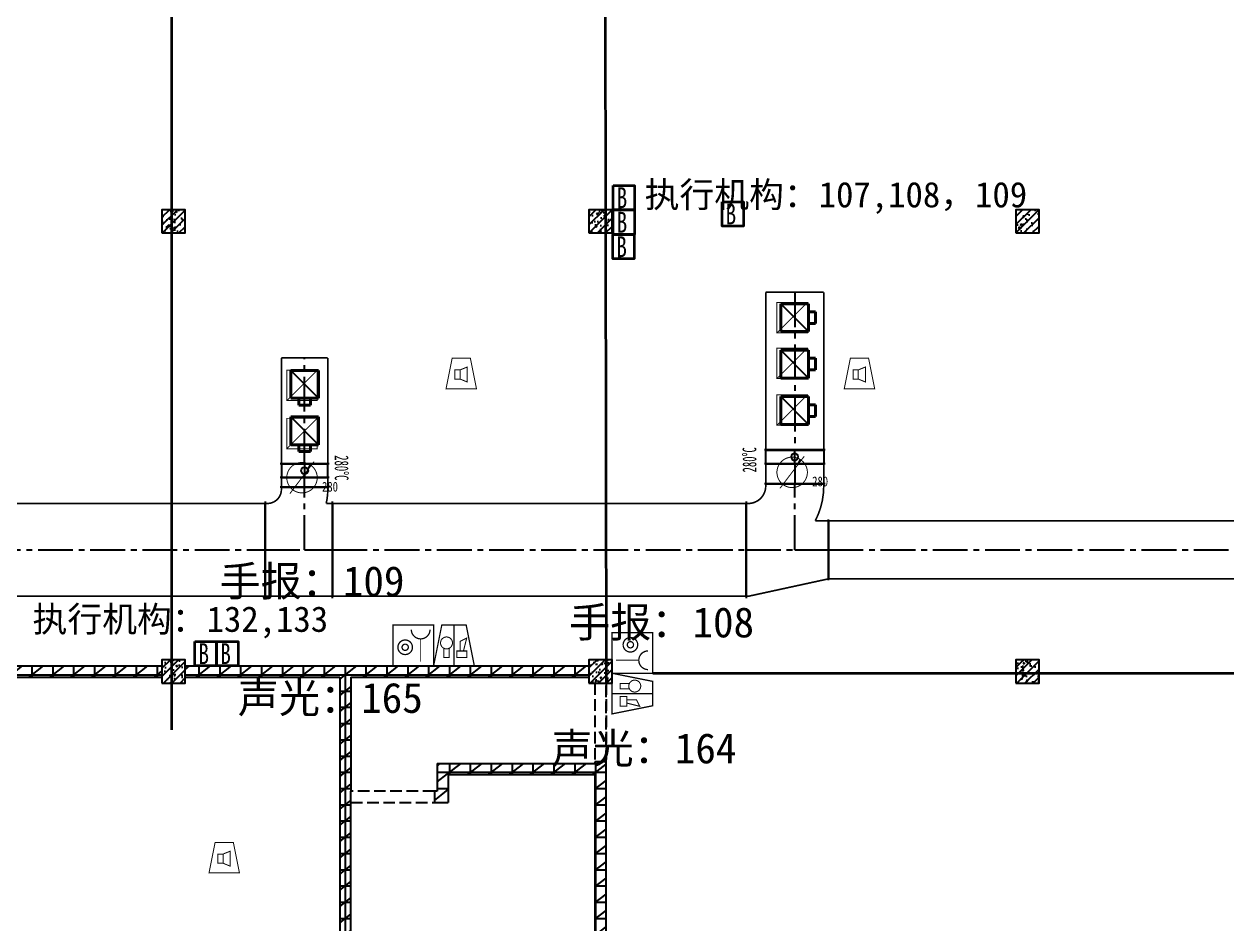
# Model space of a CAD drawing. Header units: millimetres. Extents: x -633009578 to 5705885, y -633235091 to 2571734.
# Drawn here: x 3550898 to 3576819, y 1879059 to 1898451 of the extents above; entities that cross this region are included whole.
import ezdxf

# ---------------------------------------------------------------- set-up
doc = ezdxf.new("R2010")
doc.units = ezdxf.units.MM
doc.header["$LTSCALE"] = 1000
doc.header["$MEASUREMENT"] = 0
doc.linetypes.add('CENTER2', pattern=[1.125, 0.75, -0.125, 0.125, -0.125])
doc.linetypes.add('DASH', pattern=[0.35, 0.25, -0.1])
doc.layers.get('0').update_dxf_attribs({"color": 9})
for name, color, linetype in [('000000000000电气', 7, 'Continuous'), ('A-COLUM(柱)', 255, 'Continuous'), ('A-HATH(填充)', 8, 'Continuous'), ('A-WALL(墙)', 255, 'Continuous'), ('A-WINDOW（窗）', 4, 'Continuous'), ('DUCT-排烟中心线', 5, 'CENTER2'), ('DUCT-排烟法兰', 4, 'Continuous'), ('DUCT-排烟管', 2, 'Continuous'), ('DUCT-排烟管端线', 4, 'Continuous'), ('DUCT-排烟阀门', 7, 'Continuous'), ('DUCT-排风风口', 7, 'Continuous'), ('HVAC-water Dim-SF', 241, 'Continuous'), ('设备-消防', 3, 'Continuous')]:
    doc.layers.add(name, color=color, linetype=linetype)
doc.styles.add('_THVAC_DIM', font='simhei.ttf', dxfattribs={"width": 0.8, "height": 3.5, "bigfont": 'HZTXT'})
doc.styles.add('IDQSTYLE', font='simhei.ttf', dxfattribs={"width": 0.707, "bigfont": 'hztxt.shx'})
doc.styles.add('SF', font='simhei.ttf', dxfattribs={"width": 0.75, "bigfont": '@@@hztxt.shx'})
doc.styles.get("Standard").update_dxf_attribs({"font": 'simhei.ttf', "bigfont": 'hztxt.shx'})
doc.styles.add('宋体', font='simhei.ttf')
pattern_1 = [(0, (1102221.475196039, 677977.5160347573), (0, 350), []), (37.875, (1102621.475196039, 677977.5160347573), (-169.61527734408, 218.0766567528281), []), (90, (1102621.475196039, 677977.5160347573), (-450, 2.755455298081545e-14), [])]

# ---------------------------------------------------------------- blocks, each defined once
blk = doc.blocks.new('HC001303')
at = {"color": 0, "linetype": 'Continuous'}
blk.add_line((1.147673841419251, 1.538953517481514), (1.735401947549264, 2.599742189978989), dxfattribs=at)
at = {"color": 0, "linetype": 'Continuous', "const_width": 0.2}
blk.add_lwpolyline([(2.673745217742495e-14, -3.125, 0.1989123673796571), (2.209708691207992, -2.209708691207937, 0.1989123673796571), (3.125000000000028, -4.323120637516818e-16, 0.1989123673796568), (2.209708691207993, 2.209708691207993, 0.1989123673796569), (2.841876514387939e-14, 3.125, 0.1989123673796569), (-2.209708691207936, 2.209708691207994, 0.1989123673796568), (-3.124999999999972, 2.10353517373855e-15, 0.1989123673796572), (-2.209708691207937, -2.209708691207936, 0.1989123673796571)], format="xyb", close=True, dxfattribs=at)
blk.add_lwpolyline([(-2.500110713345594, -3.281016827298258), (2.47847216535268, 3.297393019579605)], dxfattribs=at)
at = {"color": 0, "style": 'IDQSTYLE', "width": 0.7}
for tag, p in [('280', (4.109408226946883, -2.854615367737885)), ('PSFHATT', (5.125000010000028, -3.281016827298258))]:
    blk.add_attdef(tag, p, '', height=2, dxfattribs=at)
blk = doc.blocks.new('HC001298')
at = {"color": 0, "linetype": 'Continuous', "const_width": 0.2}
blk.add_lwpolyline([(-3.125, 3.125), (3.125, 3.125), (3.125, -3.125), (-3.125, -3.125)], close=True, dxfattribs=at)
blk.add_lwpolyline([(-3.125, -3.125), (3.125, 3.125)], dxfattribs=at)
at = {"color": 0, "style": 'IDQSTYLE', "width": 0.7}
blk.add_attdef('PSFHATT', (5.125, -3.125), '', height=2.5, dxfattribs=at)
blk = doc.blocks.new('HC001213')
at = {"color": 0, "linetype": 'Continuous', "const_width": 0.2}
blk.add_lwpolyline([(-1.875, 3.125), (1.875, 3.125), (3.125, -3.125), (-3.125, -3.125)], close=True, dxfattribs=at)
for points in [[(-1.293653517016746, 0.7382802506738564), (-0.243653517016746, 0.7382802506738564), (-0.243653517016746, -1.136719749326144), (-1.293653517016746, -1.136719749326144), (-1.293653517016746, 0.7382802506738564)], [(-0.243653517016746, 0.7382802506738564), (1.231346482983254, 1.338280250673856), (1.231346482983254, -1.736719749326144), (-0.243653517016746, -1.136719749326144)]]:
    blk.add_lwpolyline(points, dxfattribs=at)
at = {"color": 0, "style": 'IDQSTYLE', "width": 0.7}
blk.add_attdef('PSFHATT', (5.125, -3.125), '', height=2.5, dxfattribs=at)
blk = doc.blocks.new('HC001212')
at = {"color": 0, "linetype": 'Continuous', "const_width": 0.2}
blk.add_lwpolyline([(-1.875, 3.125), (1.875, 3.125), (3.125, -3.125), (-3.125, -3.125)], close=True, dxfattribs=at)
at = {"color": 0, "linetype": 'Continuous'}
for points, const_width in [([(0, 3.125), (0, -3.125)], 0.2), ([(-1.459485991813081, -0.8805239327332393), (-1.95948599181308, 1.119476067266761), (-0.9594859918130805, 0.619476067266761), (-0.9594859918130805, -0.8805239327332393)], 0.16), ([(-1.959485991813081, -1.880523932733239), (-1.95948599181308, -0.8805239327332393), (-0.4594859918130805, -0.8805239327332393), (-0.4594859918130805, -1.880523932733239), (-1.959485991813081, -1.880523932733239)], 0.16), ([(0.7290485194275803, -0.380523932733239), (0.7290485194281489, -1.880523932733239), (1.569048519428149, -1.880523932733239), (1.569048519430491, -0.380523932733239)], 0.16)]:
    blk.add_lwpolyline(points, dxfattribs=dict(at, const_width=const_width))
at = {"color": 0, "linetype": 'Continuous', "const_width": 0.16}
blk.add_lwpolyline([(1.799048519428144, -0.2905239327332435, 0.1989123673796631), (2.068287334970649, 0.3594760672667566, 0.1989123673796631), (1.799048519428145, 1.009476067266757, 0.1989123673796404), (1.149048519428189, 1.278714882809276, 0.1989123673796654), (0.4990485194281443, 1.009476067266757, 0.198912367379653), (0.2298097038856248, 0.3594760672667572, 0.1989123673796529), (0.4990485194281444, -0.2905239327332433, 0.1989123673796571), (1.14904851942816, -0.5597627482757622, 0.1989123673796488)], format="xyb", close=True, dxfattribs=at)
at = {"color": 0, "style": 'IDQSTYLE', "width": 0.7}
blk.add_attdef('PSFHATT', (5.125, -3.125), '', height=2.5, dxfattribs=at)
blk = doc.blocks.new('HC001208')
at = {"color": 0, "linetype": 'Continuous', "const_width": 0.2}
blk.add_lwpolyline([(-3.125, 3.125), (3.125, 3.125), (3.125, -3.125), (-3.125, -3.125)], close=True, dxfattribs=at)
blk.add_lwpolyline([(-2.560875308812533, 2.421549273106315, 0.198912367379651), (-2.13910907372117, 1.40331550819771, 0.1989123673796632), (-1.120875308812534, 0.9815492731063138, 0.1989123673796561), (-0.1026415439039181, 1.403315508197666, 0.1989123673796525), (0.3191246911874668, 2.421549273106313)], format="xyb", dxfattribs=at)
at = {"color": 0, "linetype": 'Continuous', "const_width": 0.128}
blk.add_lwpolyline([(-1.120875308812544, 0.9815492731063138), (-1.120875308812535, -2.518826738720627)], dxfattribs=at)
at = {"color": 0, "linetype": 'Continuous', "const_width": 0.2}
for points in [[(2.383210274305692, -0.3093507400644881, 0.9999999999999997), (0.1432102743056918, -0.3093507400644877, 0.9999999999999999)], [(0.7832102743056915, -0.3093507400644884, 0.9999999999999994), (1.743210274305692, -0.3093507400644881, 0.9999999999999994)]]:
    blk.add_lwpolyline(points, format="xyb", close=True, dxfattribs=at)
at = {"color": 0, "style": 'IDQSTYLE', "width": 0.7}
blk.add_attdef('PSFHATT', (5.125, -3.125), '', height=2.5, dxfattribs=at)
blk = doc.blocks.new('_FZH')
h = blk.add_hatch()
h.set_pattern_fill('钢筋混凝土', color=256, scale=0.1, style=0)
h.set_pattern_definition([(45, (0, 0), (-0.1767766952966369, 0.1767766952966369), []), (50, (0, 0), (0.7172601826007535, -0.06275213498259512), [0.07500000000000001, -0.8250000000000001]), (355, (0, 0), (-0.138751333613, 0.7521921337000119), [0.06, -0.66]), (100.4514, (0.05977168000000001, -0.00522934), (0.5785093817140216, 0.6894395420609536), [0.06374019, -0.701142112]), (46.1842, (0, 0.2), (1.067241048625645, -0.1655190143290181), [0.1125, -1.2375]), (96.6356, (0.088936745, 0.186206693), (0.9346627055487033, 0.9741178709004418), [0.095610288, -1.051713]), (351.1842, (0, 0.2), (0.9346619451336272, 0.9741186009253247), [0.09000000000000001, -0.9900000000000001]), (21, (0.1, 0.15), (0.5969070521184617, -0.4026188906653388), [0.07500000000000001, -0.8250000000000001]), (326, (0.1, 0.15), (0.2433153319215824, 0.7251500450468529), [0.06, -0.66]), (71.4514, (0.149742233, 0.116448394), (0.84022262858149, 0.3225304967099524), [0.06374019, -0.701142112]), (37.50000000000001, (0, 0), (0.01215985531729062, 0.3328938538313115), [0, -0.652, 0, -0.67, 0, -0.6625000000000001]), (7.499999999999999, (0, 0), (0.2630695374421486, 0.3944117118823603), [0, -0.382, 0, -0.637, 0, -0.2525]), (-32.5, (-0.223, 0), (0.533822436172409, -0.02255487173437976), [0, -0.25, 0, -0.78, 0, -1.035]), (-42.5, (-0.323, 0), (0.5831861693423862, 0.1001049823323177), [0, -0.325, 0, -0.518, 0, -0.735])])
h.paths.add_polyline_path([(-0.5, -0.5), (0.5, -0.5), (0.5, 0.5), (-0.5, 0.5)])
blk.add_lwpolyline([(-0.5, -0.5), (0.5, -0.5), (0.5, 0.5), (-0.5, 0.5)], close=True)
blk = doc.blocks.new('00000594Cent')
at = {"lineweight": -2}
blk.add_line((-218.75, 1.4210854715202e-14), (218.75, 1.4210854715202e-14), dxfattribs=at)
at = {"color": 0, "linetype": 'ByBlock', "lineweight": -2}
blk.add_circle((0, 1.4210854715202e-14), 125, dxfattribs=at)
blk = doc.blocks.new('00000594Body')
at = {"color": 0, "linetype": 'ByBlock', "lineweight": -2}
for p, q in [((-250, -500), (-249.9999999999964, 500)), ((250, 500), (-250, 500)), ((250, -500), (250.0000000000036, 500)), ((-250, -500), (250, -500))]:
    blk.add_line(p, q, dxfattribs=at)
blk = doc.blocks.new('$风口$00000116')
blk.add_line((-100, 100), (100, -100))
at = {"lineweight": 40}
for p, q in [((100, 100), (-100, 100)), ((-100, 100), (-100, -100)), ((100, -100), (100, 100)), ((-100, -100), (100, -100)), ((-41.83000000000175, -100), (-41.83000000000175, -148.9999999999982)), ((-41.83000000000175, -148.9999999999982), (41.83000000000175, -148.9999999999982)), ((41.83000000000175, -148.9999999999982), (41.83000000000175, -100))]:
    blk.add_line(p, q, dxfattribs=at)

msp = doc.modelspace()

# ---------------------------------------------------------------- hatches: boundary and pattern name
at = {"layer": 'A-HATH(填充)'}
h = msp.add_hatch(dxfattribs=at)
h.set_pattern_fill('空心砖', color=256, scale=100, style=0)
h.set_pattern_definition(pattern_1)
h.paths.add_polyline_path([(3553869.994031749, 1884379.596922424), (3553869.994031749, 1884619.596922424), (3544669.994031749, 1884619.596922424), (3544669.994031749, 1884379.596922424)])
h = msp.add_hatch(dxfattribs=at)
h.set_pattern_fill('空心砖', color=256, scale=100, style=0)
h.set_pattern_definition(pattern_1)
h.paths.add_polyline_path([(3554369.994031749, 1884619.596922424), (3554369.994031749, 1884379.59692243), (3557699.99403176, 1884379.596922505), (3557819.994031756, 1884459.596922445), (3557819.994031749, 1884619.596922424)])
h = msp.add_hatch(dxfattribs=at)
h.set_pattern_fill('空心砖', color=256, scale=100, style=0)
h.set_pattern_definition(pattern_1)
h.paths.add_polyline_path([(3557819.994031756, 1884459.596922445), (3557699.99403176, 1884379.596922505), (3557699.994031749, 1881799.596922424), (3557859.994031769, 1881799.596922319), (3557939.99403176, 1881919.596922267), (3557939.994031759, 1884379.596922406)])
h = msp.add_hatch(dxfattribs=at)
h.set_pattern_fill('空心砖', color=256, scale=100, style=0)
h.set_pattern_definition(pattern_1)
h.paths.add_polyline_path([(3557819.994031755, 1884459.596922445), (3557939.994031759, 1884379.596922406), (3563069.994031749, 1884379.596922424), (3563069.994031749, 1884619.596922424), (3557819.994031749, 1884619.596922424)])
h = msp.add_hatch(dxfattribs=at)
h.set_pattern_fill('空心砖', color=256, scale=100, style=0)
h.set_pattern_definition(pattern_1)
h.paths.add_polyline_path([(3559799.994032302, 1882519.596922424), (3560039.994032302, 1882279.596922424), (3563199.994031745, 1882279.596922424), (3563279.994031699, 1882399.596922424), (3563199.994031604, 1882519.596922424)])
h = msp.add_hatch(dxfattribs=at)
h.set_pattern_fill('空心砖', color=256, scale=100, style=0)
h.set_pattern_definition(pattern_1)
h.paths.add_polyline_path([(3560039.994032302, 1882279.596922424), (3559799.994032302, 1882519.596922424), (3559799.994032302, 1881919.596922267), (3560039.994032302, 1881679.596922267)])
h = msp.add_hatch(dxfattribs=at)
h.set_pattern_fill('空心砖', color=256, scale=100, style=0)
h.set_pattern_definition(pattern_1)
h.paths.add_polyline_path([(3563439.994031749, 1882399.596922424), (3563439.994031604, 1882549.596922615), (3563199.994031562, 1882549.596922615), (3563199.994031604, 1882519.596922424), (3563279.994031699, 1882399.596922424)])
h = msp.add_hatch(dxfattribs=at)
h.set_pattern_fill('空心砖', color=256, scale=100, style=0)
h.set_pattern_definition(pattern_1)
h.paths.add_polyline_path([(3563199.994031745, 1882279.596922424), (3563199.994031761, 1876649.596922107), (3563439.994031745, 1876649.596922107), (3563439.994031749, 1882399.596922424), (3563279.994031699, 1882399.596922424)])
h = msp.add_hatch(dxfattribs=at)
h.set_pattern_fill('空心砖', color=256, scale=100, style=0)
h.set_pattern_definition(pattern_1)
h.paths.add_polyline_path([(3557939.994031801, 1881679.596922267), (3557939.99403176, 1881919.596922267), (3557859.994031769, 1881799.596922319)])
h = msp.add_hatch(dxfattribs=at)
h.set_pattern_fill('空心砖', color=256, scale=100, style=0)
h.set_pattern_definition(pattern_1)
h.paths.add_polyline_path([(3559799.994032302, 1881919.596922267), (3559739.994031996, 1881919.59692206), (3559739.994031997, 1881679.596922422), (3560039.994032302, 1881679.596922267)])
h = msp.add_hatch(dxfattribs=at)
h.set_pattern_fill('空心砖', color=256, scale=100, style=0)
h.set_pattern_definition(pattern_1)
h.paths.add_polyline_path([(3557699.994031749, 1881799.596922424), (3557699.994031755, 1878019.596922107), (3557939.994031801, 1878019.596922107), (3557939.994031801, 1881679.596922267), (3557859.994031769, 1881799.596922319)])

# ---------------------------------------------------------------- linework, layer by layer
at = {"layer": '000000000000电气', "color": 2, "lineweight": 35}
for p, q in [((3554075.58762985, 1918768.732093124), (3554075.58762985, 1890429.664935876)), ((3563416.162196735, 1901337.273670738), (3563439.994031749, 1884249.596922322)), ((3554075.58762985, 1890429.664935876), (3554075.58762985, 1883239.821113786)), ((3564444.994031749, 1884461.096922424), (3604350.502889707, 1884461.096922424))]:
    msp.add_line(p, q, dxfattribs=at)
at = {"layer": '000000000000电气', "color": 1, "lineweight": 35}
for points in [[(3563591.494559967, 1894972.947936869), (3564051.832585762, 1894972.947936869), (3564051.832585762, 1894444.605429992), (3563591.494559967, 1894444.605429992)], [(3565939.202430724, 1894622.789399865), (3566399.540456519, 1894622.789399865), (3566399.540456519, 1894094.446892987), (3565939.202430724, 1894094.446892987)], [(3563591.494559967, 1894444.605429992), (3564051.832585762, 1894444.605429992), (3564051.832585762, 1893916.262923115), (3563591.494559967, 1893916.262923115)], [(3563584.335898665, 1893916.731971057), (3564044.673924459, 1893916.731971057), (3564044.673924459, 1893388.38946418), (3563584.335898665, 1893388.38946418)], [(3554580.043305681, 1885147.939429378), (3555040.381331475, 1885147.939429378), (3555040.381331475, 1884619.596922501), (3554580.043305681, 1884619.596922501)], [(3555050.395857755, 1885147.939429378), (3555510.733883549, 1885147.939429378), (3555510.733883549, 1884619.596922501), (3555050.395857755, 1884619.596922501)]]:
    msp.add_lwpolyline(points, close=True, dxfattribs=at)
at = {"layer": 'A-WALL(墙)'}
for p, q in [((3544669.994031977, 1884619.596922422), (3553869.994031977, 1884619.596922407)), ((3554369.994031977, 1884619.596922505), (3557819.994031749, 1884619.596922424)), ((3557819.994031749, 1884619.596922424), (3563069.994031749, 1884619.596922424)), ((3544669.994031977, 1884379.596922422), (3553869.994031977, 1884379.596922453)), ((3554369.994031977, 1884379.596922429), (3557699.99403176, 1884379.596922505)), ((3557699.99403176, 1884379.596922505), (3557699.994031749, 1881799.596922424)), ((3557939.994031759, 1884379.596922406), (3563069.994031749, 1884379.596922424)), ((3557939.994031759, 1884379.596922406), (3557939.99403176, 1881919.596922267)), ((3559799.994032302, 1882519.596922424), (3563199.994031604, 1882519.596922424)), ((3559799.994032302, 1882519.596922424), (3559799.994032302, 1881919.596922267)), ((3563439.994031604, 1882549.596922615), (3563199.994031562, 1882549.596922615)), ((3563199.994031562, 1882549.596922615), (3563199.994031604, 1882519.596922424)), ((3563439.994031749, 1882399.596922424), (3563439.994031604, 1882549.596922615)), ((3563439.994031745, 1876649.596922107), (3563439.994031749, 1882399.596922424)), ((3560039.994032302, 1882279.596922424), (3563199.994031745, 1882279.596922424)), ((3560039.994032302, 1882279.596922424), (3560039.994032302, 1881679.596922267)), ((3563199.994031745, 1882279.596922424), (3563199.994031761, 1876649.596922107)), ((3557939.994031801, 1881679.596922267), (3557939.99403176, 1881919.596922267)), ((3559799.994032302, 1881919.596922267), (3559739.994031996, 1881919.59692206)), ((3559739.994031996, 1881919.59692206), (3559739.994031997, 1881679.596922422)), ((3557699.994031749, 1881799.596922424), (3557699.994031755, 1878019.596922107)), ((3557939.994031801, 1878019.596922107), (3557939.994031801, 1881679.596922267)), ((3559739.994031997, 1881679.596922422), (3560039.994032302, 1881679.596922267))]:
    msp.add_line(p, q, dxfattribs=at)
at = {"layer": 'A-WINDOW（窗）', "linetype": 'DASH'}
for p, q in [((3563199.994031749, 1884249.596922322), (3563199.994031749, 1882549.596922322)), ((3563439.994031749, 1882549.596922322), (3563439.994031749, 1884249.596922322)), ((3563439.994031749, 1884249.596922322, 800), (3563439.994031749, 1882549.596922322, 800)), ((3559739.994032075, 1881919.596922424), (3557939.994032075, 1881919.596922424)), ((3557939.994032075, 1881679.596922424), (3559739.994032075, 1881679.596922424)), ((3557939.994032075, 1881679.596922424, 800), (3559739.994032075, 1881679.596922424, 800))]:
    msp.add_line(p, q, dxfattribs=at)
at = {"layer": 'DUCT-排烟中心线', "color": 8}
for p, q in [((3567505.405830137, 1892671.75234059), (3567505.405830137, 1889272.322898402)), ((3556943.351136763, 1888976.467931175), (3556943.351136763, 1891257.628103292)), ((3567505.405830137, 1888971.922898402), (3567505.405830137, 1888545.403382964)), ((3556943.351136763, 1888470.403382964), (3556943.351136763, 1888676.067931174)), ((3556943.351136763, 1887120.203382964), (3556943.351136763, 1888470.203382964)), ((3567505.405830137, 1887120.203382964), (3567505.405830137, 1888545.203382964)), ((3550074.704886326, 1887120.203382964), (3556093.151136764, 1887120.203382964)), ((3556093.351136763, 1887120.203382964), (3556943.351136763, 1887120.203382964)), ((3556943.351136763, 1887120.203382964), (3557543.351136763, 1887120.203382964)), ((3557543.551136763, 1887120.203382964), (3566455.205830137, 1887120.203382964)), ((3566455.405830137, 1887120.203382964), (3567505.405830137, 1887120.203382964)), ((3567505.405830137, 1887120.203382964), (3568230.405830137, 1887120.203382964)), ((3568230.605830137, 1887120.203382964), (3582009.485994509, 1887120.203382964))]:
    msp.add_line(p, q, dxfattribs=at)
at = {"layer": 'DUCT-排烟法兰', "color": 8}
for p, q in [((3568160.405830137, 1889272.222898402), (3566850.405830137, 1889272.222898402)), ((3557473.351136763, 1888976.367931175), (3556413.351136763, 1888976.367931175)), ((3568160.405830137, 1888972.022898402), (3566850.405830137, 1888972.022898402)), ((3557473.351136763, 1888676.167931174), (3556413.351136763, 1888676.167931174)), ((3557473.351136763, 1888470.303382965), (3556413.351136763, 1888470.303382965)), ((3568160.405830137, 1888545.303382965), (3566850.405830137, 1888545.303382965)), ((3556093.251136763, 1888160.203382964), (3556093.251136763, 1886080.203382964)), ((3557543.451136764, 1886080.203382964), (3557543.451136764, 1888160.203382964)), ((3566455.305830137, 1888160.203382964), (3566455.305830137, 1886080.203382964)), ((3568230.505830138, 1886465.203382964), (3568230.505830138, 1887775.203382964))]:
    msp.add_line(p, q, dxfattribs=at)
at = {"layer": 'DUCT-排烟管', "color": 8, "const_width": 35}
for points in [[(3566880.405830137, 1892671.75234059), (3566880.405830137, 1889272.322898402)], [(3568130.405830137, 1892671.75234059), (3566880.405830137, 1892671.75234059)], [(3568130.405830137, 1889272.322898402), (3568130.405830137, 1892671.75234059)], [(3557443.351136763, 1891257.628103292), (3556443.351136763, 1891257.628103292)], [(3556443.351136763, 1891257.628103292), (3556443.351136763, 1888976.467931175)], [(3557443.351136763, 1888976.467931175), (3557443.351136763, 1891257.628103292)], [(3566880.405830137, 1888972.122898402), (3566880.405830137, 1889272.122898402)], [(3568130.405830137, 1889272.122898402), (3568130.405830137, 1888972.122898402)], [(3556443.351136763, 1888676.267931174), (3556443.351136763, 1888976.267931174)], [(3557443.351136763, 1888976.267931174), (3557443.351136763, 1888676.267931174)], [(3566880.405830137, 1888971.922898402), (3566880.405830137, 1888545.403382964)], [(3568130.405830137, 1888545.403382964), (3568130.405830137, 1888971.922898402)], [(3556443.351136763, 1888676.067931174), (3556443.351136763, 1888470.403382964)], [(3557443.351136763, 1888470.403382964), (3557443.351136763, 1888676.067931174)], [(3556443.351136763, 1888420.203382964), (3556443.351136763, 1888470.203382964)], [(3557443.351136763, 1888470.203382964), (3557443.351136763, 1888420.203382964)], [(3566880.405830137, 1888495.203382964), (3566880.405830137, 1888545.203382964)], [(3568130.405830137, 1888545.203382964), (3568130.405830137, 1888495.203382964)], [(3556093.151136764, 1888120.203382964), (3550074.704886326, 1888120.203382964)], [(3556093.351136763, 1888120.203382964), (3556143.351136763, 1888120.203382964)], [(3557408.262200831, 1888120.203382964), (3557543.351136763, 1888120.203382964)], [(3566455.205830137, 1888120.203382964), (3557543.551136763, 1888120.203382964)], [(3566455.405830137, 1888120.203382964), (3566505.405830137, 1888120.203382964)], [(3567946.976154471, 1887745.203382964), (3568230.405830137, 1887745.203382964)], [(3582009.485994509, 1887745.203382964), (3568230.605830137, 1887745.203382964)], [(3568230.405830137, 1886495.203382964), (3566505.405830137, 1886120.203382964)], [(3568230.605830137, 1886495.203382964), (3582009.485994509, 1886495.203382964)], [(3550074.704886326, 1886120.203382964), (3556093.151136764, 1886120.203382964)], [(3556143.351136763, 1886120.203382964), (3556093.351136763, 1886120.203382964)], [(3557543.351136763, 1886120.203382964), (3556143.351136763, 1886120.203382964)], [(3557543.551136763, 1886120.203382964), (3566455.205830137, 1886120.203382964)], [(3566505.405830137, 1886120.203382964), (3566455.405830137, 1886120.203382964)]]:
    msp.add_lwpolyline(points, dxfattribs=at)
for points in [[(3556143.351136763, 1888120.203382964, 0.414213562373095), (3556443.351136763, 1888420.203382964)], [(3557408.262200831, 1888120.203382964, 0.05828290405839139), (3557443.351136763, 1888420.203382964)], [(3566505.405830137, 1888120.203382964, 0.414213562373095), (3566880.405830137, 1888495.203382964)], [(3567946.976154471, 1887745.203382964, 0.120510510833236), (3568130.405830137, 1888495.203382964)]]:
    msp.add_lwpolyline(points, format="xyb", dxfattribs=at)
at = {"layer": 'DUCT-排烟管端线', "color": 8}
for p, q in [((3566880.405830137, 1889272.322898402), (3568130.405830137, 1889272.322898402)), ((3568130.405830137, 1889272.122898402), (3566880.405830137, 1889272.122898402)), ((3556443.351136763, 1888976.467931175), (3557443.351136763, 1888976.467931175)), ((3557443.351136763, 1888976.267931174), (3556443.351136763, 1888976.267931174)), ((3568130.405830137, 1888972.122898402), (3566880.405830137, 1888972.122898402)), ((3568130.405830137, 1888971.922898402), (3566880.405830137, 1888971.922898402)), ((3557443.351136763, 1888676.267931174), (3556443.351136763, 1888676.267931174)), ((3557443.351136763, 1888676.067931174), (3556443.351136763, 1888676.067931174)), ((3556443.351136763, 1888470.403382964), (3557443.351136763, 1888470.403382964)), ((3556443.351136763, 1888470.203382964), (3557443.351136763, 1888470.203382964)), ((3566880.405830137, 1888545.403382964), (3568130.405830137, 1888545.403382964)), ((3566880.405830137, 1888545.203382964), (3568130.405830137, 1888545.203382964)), ((3556093.151136764, 1886120.203382964), (3556093.151136764, 1888120.203382964)), ((3556093.351136763, 1886120.203382964), (3556093.351136763, 1888120.203382964)), ((3557543.351136763, 1888120.203382964), (3557543.351136763, 1886120.203382964)), ((3557543.551136763, 1888120.203382964), (3557543.551136763, 1886120.203382964)), ((3566455.205830137, 1886120.203382964), (3566455.205830137, 1888120.203382964)), ((3566455.405830137, 1886120.203382964), (3566455.405830137, 1888120.203382964)), ((3568230.405830137, 1887745.203382964), (3568230.405830137, 1886495.203382964)), ((3568230.605830137, 1887745.203382964), (3568230.605830137, 1886495.203382964))]:
    msp.add_line(p, q, dxfattribs=at)

# ---------------------------------------------------------------- block references
at = {"layer": 'A-COLUM(柱)', "xscale": 500, "yscale": 500, "zscale": 500}
for p in [(3554119.994031749, 1894199.596922424), (3563319.994031749, 1894199.596922424), (3572519.994031749, 1894199.596922424), (3554119.994031749, 1884499.596922424), (3563319.994031749, 1884499.596922424), (3572519.994031749, 1884499.596922424)]:
    msp.add_blockref('_FZH', p, dxfattribs=at)
at = {"layer": 'DUCT-排烟阀门', "color": 8, "rotation": 270}
for name, p, xscale, yscale in [('00000594Body', (3567505.405830137, 1889122.122898402, 3000), -0.6, 1.25), ('00000594Cent', (3567505.405830137, 1889122.122898402, 3000), -0.6, 0.6), ('00000594Cent', (3556943.351136763, 1888826.267931174, 3000), 0.6, 0.6)]:
    msp.add_blockref(name, p, dxfattribs=dict(at, xscale=xscale, yscale=yscale))
at = {"layer": 'DUCT-排烟阀门', "color": 8, "xscale": 0.6, "rotation": 270}
msp.add_blockref('00000594Body', (3556943.351136763, 1888826.267931174, 3000), dxfattribs=at)
at = {"layer": 'DUCT-排风风口', "color": 8, "xscale": -3, "yscale": 3, "rotation": 89.99999999999997}
for p in [(3567505.405830137, 1892122.122898561, 2600), (3567505.405830137, 1891122.122898561, 2600), (3567505.405830137, 1890122.122898561, 2600)]:
    msp.add_blockref('$风口$00000116', p, dxfattribs=at)
at = {"layer": 'DUCT-排风风口', "color": 8, "xscale": 3, "yscale": 3}
for p in [(3556943.351136763, 1890686.447336595, 2600), (3556943.351136763, 1889686.447336595, 2600)]:
    msp.add_blockref('$风口$00000116', p, dxfattribs=at)
at = {"layer": '设备-消防'}
for name, p, xscale, yscale, zscale in [('HC001298', (3567449.753938913, 1892122.122898579, 2600), 105, 105, 105), ('HC001298', (3567449.753938913, 1891141, 2600), 105, 105, 105), ('HC001213', (3560319.745779686, 1890920.125), 105, 105, 105), ('HC001213', (3568899.745779686, 1890920.125), 105, 105, 105), ('HC001298', (3556887.699245512, 1890665.5), 105, 105, 105), ('HC001298', (3567449.753938913, 1890134.5, 2600), 105, 105, 105), ('HC001298', (3556887.699245512, 1889626.5), 105, 105, 105), ('HC001208', (3559287.56249821, 1885064.5511879), -140, 140, 140), ('HC001212', (3560162.56249821, 1885064.5511879), -140, 140, 140), ('HC001213', (3555211.245779686, 1880487.125), 105, 105, 105)]:
    msp.add_blockref(name, p, dxfattribs=dict(at, xscale=xscale, yscale=yscale, zscale=zscale))
ref = msp.add_blockref('HC001303', (3567449.753938913, 1888790.5, 2600), dxfattribs=dict(at, xscale=105, yscale=105, zscale=105))
ref.add_attrib('280', '280', (3567881.241802743, 1888490.765386387, 2600), dxfattribs={"layer": '0', "color": 0, "height": 210, "width": 0.8})
ref = msp.add_blockref('HC001303', (3556887.699245512, 1888676.067931175), dxfattribs=dict(at, xscale=105, yscale=105, zscale=105))
ref.add_attrib('280', '280', (3557319.187109342, 1888376.333317563), dxfattribs={"layer": '0', "color": 0, "height": 210, "width": 0.8})
at = {"layer": '设备-消防', "xscale": -140, "yscale": 140, "zscale": 140, "rotation": 270}
for name, p in [('HC001208', (3564007.494031749, 1884898.596922424)), ('HC001212', (3564007.494031749, 1884023.596922424))]:
    msp.add_blockref(name, p, dxfattribs=at)

# ---------------------------------------------------------------- texts
at = {"layer": '000000000000电气', "color": 20, "lineweight": 35, "true_color": 0xff5500, "style": '宋体'}
for s, p in [('执行机构：107,108，109', (3564271.289728985, 1894500.414820554)), ('执行机构：132,133', (3551080.709411562, 1885353.326916836))]:
    msp.add_text(s, height=550, dxfattribs=at).set_placement(p)
at = {"layer": '000000000000电气', "color": 2, "lineweight": 35, "style": '宋体'}
for s, p in [('手报：109', (3555108.945859713, 1886120.203382964)), ('手报：108', (3562642.802936843, 1885234.5))]:
    msp.add_text(s, height=650, dxfattribs=at).set_placement(p)
at = {"layer": '000000000000电气', "color": 5, "lineweight": 35, "style": '宋体'}
for s, p in [('声光：165', (3555503.834395642, 1883607.383172282)), ('声光：164', (3562262.322077483, 1882519.596922424))]:
    msp.add_text(s, height=650, dxfattribs=at).set_placement(p)
at = {"layer": 'DUCT-排烟阀门', "color": 8, "style": '_THVAC_DIM', "width": 0.5647058823529412}
for rotation, p in [(270, (3557593.351136763, 1889158.267931174, 3000)), (90, (3566677.542071031, 1888790.122898402, 3000))]:
    msp.add_text('280%%dC', height=297.5, rotation=rotation, dxfattribs=at).set_placement(p)
at = {"layer": 'HVAC-water Dim-SF', "linetype": 'Continuous', "style": 'SF', "width": 0.75}
for p in [(3563666.380223787, 1894483.102090288, 5600), (3566014.088094544, 1894132.943553284, 5600), (3563666.380223787, 1893954.759583411, 5600), (3563659.221562485, 1893426.886124476, 5600), (3554654.928969501, 1884658.093582797, 5600), (3555125.281521575, 1884658.093582797, 5600)]:
    msp.add_text('B', height=450, dxfattribs=at).set_placement(p)

doc.saveas('drawing.dxf')
